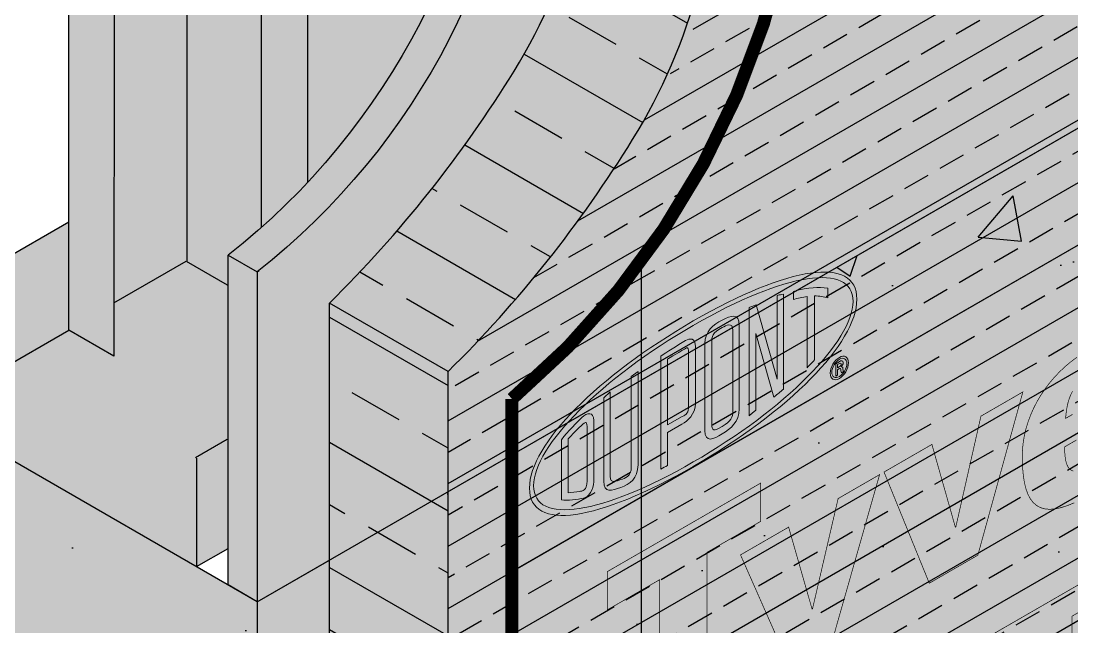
# Model space of a CAD drawing. Extents: x -1.9 to 49.1, y 313.3 to 379.3.
# Drawn here: x 9.26 to 16.53, y 359.47 to 363.66 of the extents above; entities that cross this region are included whole.
import ezdxf

# ---------------------------------------------------------------- set-up
doc = ezdxf.new("R2010")
doc.units = 0
doc.header["$LTSCALE"] = 1.5
doc.header["$MEASUREMENT"] = 0
doc.linetypes.add('DASHED', pattern=[0.75, 0.5, -0.25])
for name, color, linetype in [('DUPONTLOGO', 250, 'CONTINUOUS'), ('FASTENING', 250, 'CONTINUOUS'), ('STRUCTURE', 250, 'CONTINUOUS'), ('structure_shading', 9, 'CONTINUOUS')]:
    doc.layers.add(name, color=color, linetype=linetype)
doc.layers.add('EXTERIOR INSULATION', color=7, linetype='CONTINUOUS', true_color=0xcdd69f)
doc.layers.add('Tyvek CommercialWrap', color=7, linetype='DASHED', true_color=0x00538e)
doc.layers.add('Metal Stud', color=250, linetype='CONTINUOUS', lineweight=18)

# ---------------------------------------------------------------- blocks, each defined once
blk = doc.blocks.new('SS-DGG 5')
at = {"layer": 'STRUCTURE'}
h = blk.add_hatch(dxfattribs=at)
h.set_pattern_fill('AR-SAND', color=256, scale=0.25, style=0)
h.set_pattern_definition([(37.5, (-512.30725, 332.14584), (-0.01574834, 0.48170594), [0, -0.38, 0, -0.425, 0, -0.40625]), (7.5, (-512.30725, 332.14584), (0.4424442, 0.7055365), [0, -0.205, 0, -0.3425, 0, -0.13125]), (327.5, (-512.61475, 332.14584), (0.77853547, 0.00141476), [0, -0.125, 0, -0.45, 0, -0.5875]), (317.5, (-512.61475, 332.14584), (0.75153165, 0.2194189), [0, -0.0625, 0, -0.295, 0, -0.3375])])
h.paths.add_polyline_path([(-7.479, -4.318), (-6.3954, -3.6924), (0, 0), (-0.2, 0.1155), (-6.5953, -3.5769), (-7.679, -4.2025, 0.2544), (-10.4194, -8.6826, -0.216124), (-12.2919, -12.3109), (-12.092, -12.4264, 0.216124), (-10.2195, -8.7981, -0.2544)])
h.paths.add_polyline_path([(-12.2941, -14.5917), (-12.0918, -14.7085), (-12.092, -12.4264), (-12.2919, -12.3109)])
h.paths.add_polyline_path([(-14.499, -5.9797), (-14.6989, -5.8643), (-14.7009, -13.3496), (-14.499, -13.4662)])
h.paths.add_polyline_path([(-14.6989, -5.8623), (-14.6989, -5.8643), (-14.499, -5.9797), (-11.7873, -4.414), (-2.071, 1.1957), (-2.2725, 1.312), (-8.4863, -2.2755)])
at = {"layer": 'STRUCTURE', "true_color": 0xffff42}
blk.add_hatch(color=51, dxfattribs=at).paths.add_polyline_path([(-6.3954, -3.6924), (-7.479, -4.318, 0.2544), (-10.2195, -8.7981, -0.216124), (-12.092, -12.4264), (-12.0918, -14.7085), (0, -7.7273), (0, 0)])
at = {"layer": 'structure_shading', "linetype": 'Continuous'}
h = blk.add_hatch(color=256, dxfattribs=at)
h.paths.add_polyline_path([(-10.9146, -6.8065), (-11.7438, -7.2852), (-11.7438, -11.8063, 0.074365), (-10.9146, -10.6017)])
h.paths.add_polyline_path([(-11.7438, -7.2852), (-11.9345, -7.3953), (-11.9345, -6.6453), (-12.0642, -6.5705), (-12.0642, -12.1196, 0.022671), (-11.7438, -11.8063)])
h.paths.add_polyline_path([(-12.0642, -6.5705), (-12.5776, -6.2741), (-12.5776, -12.3548), (-12.2921, -12.5196), (-12.2919, -12.3109, 0.015044), (-12.0642, -12.1196)])
h.paths.add_polyline_path([(-12.5776, -6.2741), (-13.077, -5.9858), (-13.0827, -12.6394), (-12.5776, -12.3478)])
h.paths.add_polyline_path([(-13.077, -5.9858), (-13.1438, -5.9472), (-13.3974, -6.0936), (-13.3974, -12.8281), (-13.083, -13.0095)])
h.paths.add_polyline_path([(-12.2921, -12.5196), (-12.5836, -12.3513), (-13.0827, -12.6394), (-13.083, -13.0095), (-13.3955, -12.8291), (-14.3713, -13.3925), (-12.5126, -14.4656), (-12.5126, -13.7065), (-12.2931, -13.5798)])
for points in [[(-13.3974, -12.0802), (-14.3713, -12.6425), (-14.3713, -13.3925), (-13.3974, -12.8302)], [(-12.2929, -13.5888), (-12.5126, -13.7156), (-12.5126, -14.4656), (-12.2933, -14.339)]]:
    blk.add_hatch(color=256, dxfattribs=at).paths.add_polyline_path(points)
at = {"layer": 'STRUCTURE'}
for p, q in [((-13.077, -5.9858), (-13.083, -13.0095)), ((-12.5776, -12.3548), (-12.5776, -6.2741)), ((-13.077, -11.2188), (-13.077, -11.2188)), ((-13.083, -12.6396), (-12.5836, -12.3513)), ((-12.5836, -12.3513), (-12.3003, -12.5148)), ((-13.083, -13.0095), (-13.3955, -12.8291)), ((-12.5126, -13.7156), (-12.5126, -14.4656))]:
    blk.add_line(p, q, dxfattribs=at)
at = {"layer": 'STRUCTURE', "linetype": 'Continuous'}
for p, q in [((-13.3974, -6.0936), (-13.3974, -12.8281)), ((-12.0642, -6.5705), (-12.0642, -12.1196)), ((-11.7438, -7.2852), (-11.7438, -11.8063)), ((-14.3713, -13.3925), (-12.5126, -14.4656))]:
    blk.add_line(p, q, dxfattribs=at)
at = {"layer": 'STRUCTURE', "color": 7, "linetype": 'Continuous'}
blk.add_line((-12.0918, -14.7085), (0, -7.7273), dxfattribs=at)
for points in [[(-6.5953, -3.5769), (-7.679, -4.2025, 0.2544), (-10.4194, -8.6826, -0.216124), (-12.2919, -12.3109, 1.954419)], [(-6.3954, -3.6924), (-7.479, -4.318, 0.2544), (-10.2195, -8.7981, -0.216124), (-12.092, -12.4264, 1.954419)]]:
    blk.add_lwpolyline(points, format="xyb", dxfattribs=at)
at = {"layer": 'STRUCTURE'}
for points in [[(-14.3713, -12.6425), (-13.3951, -12.0789)], [(-12.2941, -14.5917), (-12.2919, -12.3109), (-12.092, -12.4264), (-12.0918, -14.7085)], [(-12.092, -12.4264), (-12.0781, -12.4184)], [(-14.3713, -13.3925), (-13.3955, -12.8291)], [(-12.5186, -13.71), (-12.2988, -13.5831)], [(-12.5126, -14.4656), (-12.2932, -14.339)], [(-12.0918, -14.7085), (-12.2934, -14.5921)]]:
    blk.add_lwpolyline(points, dxfattribs=at)
blk = doc.blocks.new('CW logo')
at = {"layer": 'DUPONTLOGO', "lineweight": 35, "true_color": 0x00538e}
h = blk.add_hatch(color=154, dxfattribs=at)
h.paths.add_polyline_path([(0, 2.3551), (-0.3621, 2.1461), (-0.3621, 2.4109), (0.6981, 3.023), (0.6981, 2.7582), (0.3277, 2.5443), (0.3277, 1.443), (0, 1.2538)])
h.paths.add_polyline_path([(1.5206, 3.0816), (1.0732, 1.5101), (0.7864, 1.3445), (0.9027, 1.7466), (0.5586, 2.5262), (0.8913, 2.7183), (1.0535, 2.1515), (1.0568, 2.1534), (1.2338, 2.916)])
h.paths.add_polyline_path([(1.8645, 2.3303), (1.5515, 3.0995), (1.8826, 3.2906), (2.0448, 2.7182), (2.0481, 2.7201), (2.2218, 3.4864), (2.5118, 3.6539), (2.2004, 2.5242)])
h.paths.add_polyline_path([(2.8011, 3.2741), (2.8012, 3.2529), (2.8019, 3.2325), (2.8033, 3.2131), (2.8055, 3.1948), (2.8086, 3.1778), (2.8127, 3.1622), (2.8177, 3.1481), (2.8239, 3.1358), (2.8312, 3.1253), (2.8397, 3.1167), (2.8495, 3.1104), (2.8606, 3.1062), (2.8732, 3.1046), (2.8873, 3.1054), (2.903, 3.109), (2.9202, 3.1155), (2.9392, 3.1249), (2.9553, 3.1344), (2.9695, 3.1439), (2.9831, 3.1539), (2.996, 3.1644), (3.0082, 3.1755), (3.0197, 3.1871), (3.0304, 3.1991), (3.0404, 3.2117), (3.0497, 3.2247), (3.0581, 3.2382), (3.0658, 3.2522), (3.0728, 3.2665), (3.0789, 3.2813), (3.0842, 3.2965), (3.0887, 3.312), (3.0923, 3.328), (3.0951, 3.3443), (3.097, 3.3522), (3.1027, 3.3555), (3.1133, 3.3616), (3.1279, 3.37), (3.1459, 3.3804), (3.1668, 3.3925), (3.1896, 3.4057), (3.2139, 3.4197), (3.2389, 3.4341), (3.2639, 3.4485), (3.2883, 3.4626), (3.3114, 3.4759), (3.3324, 3.4881), (3.3508, 3.4987), (3.3659, 3.5074), (3.3769, 3.5138), (3.3832, 3.5174), (3.3839, 3.5107), (3.3812, 3.4883), (3.3775, 3.466), (3.3727, 3.4438), (3.3669, 3.4217), (3.3602, 3.3998), (3.3527, 3.378), (3.3443, 3.3565), (3.3351, 3.3353), (3.3253, 3.3144), (3.3148, 3.2937), (3.3037, 3.2735), (3.292, 3.2537), (3.2798, 3.2342), (3.2672, 3.2153), (3.2542, 3.1968), (3.2409, 3.1789), (3.2274, 3.1616), (3.2146, 3.1454), (3.2015, 3.1296), (3.1879, 3.1142), (3.174, 3.0992), (3.1598, 3.0846), (3.1453, 3.0704), (3.1305, 3.0567), (3.1154, 3.0433), (3.1001, 3.0303), (3.0845, 3.0177), (3.0687, 3.0055), (3.0527, 2.9937), (3.0365, 2.9823), (3.0201, 2.9712), (3.0036, 2.9605), (2.9869, 2.9502), (2.9702, 2.9403), (2.9189, 2.912), (2.867, 2.8866), (2.819, 2.8669), (2.7747, 2.8529), (2.7342, 2.8444), (2.6973, 2.8417), (2.6639, 2.8446), (2.634, 2.8532), (2.6075, 2.8674), (2.5843, 2.8874), (2.5643, 2.9131), (2.5475, 2.9444), (2.5338, 2.9816), (2.523, 3.0244), (2.5152, 3.073), (2.5102, 3.1274), (2.5079, 3.1875), (2.5087, 3.2437), (2.5131, 3.2956), (2.5213, 3.3468), (2.5329, 3.3974), (2.5479, 3.447), (2.5661, 3.4956), (2.5872, 3.5431), (2.6111, 3.5892), (2.6378, 3.6338), (2.6669, 3.6769), (2.6983, 3.7182), (2.7319, 3.7576), (2.7675, 3.7949), (2.8049, 3.8301), (2.844, 3.863), (2.8846, 3.8934), (2.9265, 3.9212), (2.9757, 3.9497), (3.0296, 3.9767), (3.0792, 3.9968), (3.1245, 4.0102), (3.1656, 4.0171), (3.2028, 4.0177), (3.2362, 4.0122), (3.2659, 4.0008), (3.292, 3.9836), (3.3147, 3.9608), (3.3342, 3.9327), (3.3505, 3.8994), (3.3639, 3.861), (3.3744, 3.8179), (3.3822, 3.7701), (3.3875, 3.7179), (3.3904, 3.6614), (3.3907, 3.6145), (3.3825, 3.6098), (3.3641, 3.5992), (3.3368, 3.5834), (3.3021, 3.5633), (3.2612, 3.5398), (3.2157, 3.5135), (3.1668, 3.4853), (3.1161, 3.4559), (3.0647, 3.4263), (3.0143, 3.3972), (2.966, 3.3693), (2.9214, 3.3436), (2.8818, 3.3207), (2.8486, 3.3015), (2.8232, 3.2868), (2.8069, 3.2774)])
h.paths.add_polyline_path([(3.4854, 3.2661), (3.4854, 4.6323), (3.7967, 4.812), (3.7967, 3.4459)])
h.paths.add_polyline_path([(3.7967, 3.9757), (4.0803, 4.5594), (4.4195, 4.7553), (4.1409, 4.1952), (4.4604, 3.8291), (4.0917, 3.6161)])
h.paths.add_polyline_path([(3.0072, 3.5861), (3.031, 3.5998), (3.0523, 3.6121), (3.0702, 3.6225), (3.0841, 3.6305), (3.0961, 3.6374), (3.096, 3.6468), (3.0955, 3.6559), (3.0948, 3.6649), (3.0937, 3.6736), (3.0924, 3.6821), (3.0908, 3.6904), (3.0889, 3.6984), (3.0868, 3.7061), (3.0843, 3.7135), (3.0816, 3.7207), (3.0786, 3.7275), (3.0753, 3.734), (3.0718, 3.7402), (3.0679, 3.746), (3.0639, 3.7514), (3.0595, 3.7564), (3.0549, 3.761), (3.0501, 3.7651), (3.0449, 3.7686), (3.0396, 3.7716), (3.0339, 3.7741), (3.028, 3.7759), (3.0218, 3.7772), (3.0154, 3.7778), (3.0087, 3.7779), (3.0018, 3.7772), (2.9946, 3.7759), (2.9871, 3.7739), (2.9794, 3.7711), (2.9714, 3.7677), (2.9631, 3.7635), (2.9546, 3.7585), (2.9405, 3.7493), (2.9224, 3.736), (2.9059, 3.7218), (2.8911, 3.707), (2.8779, 3.6914), (2.8661, 3.6752), (2.8557, 3.6584), (2.8466, 3.6411), (2.8386, 3.6232), (2.8318, 3.6048), (2.826, 3.586), (2.8211, 3.5668), (2.817, 3.5472), (2.8137, 3.5272), (2.811, 3.5069), (2.8089, 3.4864), (2.8079, 3.471), (2.8125, 3.4737), (2.8227, 3.4796), (2.8377, 3.4882), (2.8565, 3.4991), (2.8785, 3.5118), (2.9029, 3.5258), (2.9287, 3.5408), (2.9552, 3.5561), (2.9817, 3.5713)], flags=16)
at = {"layer": 'DUPONTLOGO', "true_color": 0xe0393d}
h = blk.add_hatch(color=242, dxfattribs=at)
edge = h.paths.add_edge_path()
edge.add_spline(control_points=[(1.3632, 4.2961), (1.3632, 4.6005), (0.8882, 4.5239), (0.232, 4.1451), (-0.4241, 3.7662), (-0.9012, 3.2932), (-0.9012, 2.9888), (-0.9012, 2.682), (-0.4241, 2.7598), (0.232, 3.1387), (0.8882, 3.5175), (1.3632, 3.9893), (1.3632, 4.2961)], knot_values=[0, 0, 0, 0, 1, 1, 1, 2, 2, 2, 3, 3, 3, 4, 4, 4, 4], degree=3, periodic=0)
edge = h.paths.add_edge_path(flags=16)
edge.add_spline(control_points=[(0.232, 4.1146), (-0.398, 3.7509), (-0.8728, 3.2794), (-0.8728, 3.0051)], knot_values=[1, 1, 1, 1, 2, 2, 2, 2], degree=3, periodic=0)
edge.add_spline(control_points=[(-0.8728, 3.0051), (-0.8728, 2.7285), (-0.398, 2.8054), (0.232, 3.1692)], knot_values=[0, 0, 0, 0, 1, 1, 1, 1], degree=3, periodic=0)
edge.add_spline(control_points=[(0.232, 3.1692), (0.862, 3.5329), (1.3368, 4.0043), (1.3368, 4.2809)], knot_values=[3, 3, 3, 3, 4, 4, 4, 4], degree=3, periodic=0)
edge.add_spline(control_points=[(1.3368, 4.2809), (1.3368, 4.5551), (0.862, 4.4783), (0.232, 4.1146)], knot_values=[2, 2, 2, 2, 3, 3, 3, 3], degree=3, periodic=0)
h = blk.add_hatch(color=242, dxfattribs=at)
edge = h.paths.add_edge_path()
edge.add_spline(control_points=[(0.9243, 4.2935), (0.9526, 4.3029), (0.9892, 4.3102), (1.0194, 4.3136), (1.0194, 4.3136), (1.0191, 3.8215), (1.0191, 3.8215), (1.0433, 3.8471), (1.0483, 3.8514), (1.0704, 3.8759), (1.0704, 3.8759), (1.0708, 4.3183), (1.0708, 4.3183), (1.103, 4.3182), (1.1378, 4.3121), (1.1619, 4.3052), (1.1619, 4.3052), (1.1619, 4.3728), (1.1619, 4.3728), (1.0955, 4.3809), (1.0371, 4.3798), (0.9243, 4.3495), (0.9243, 4.3495), (0.9243, 4.2935), (0.9243, 4.2935)], knot_values=[0, 0, 0, 0, 1, 1, 1, 2, 2, 2, 3, 3, 3, 4, 4, 4, 5, 5, 5, 6, 6, 6, 7, 7, 7, 8, 8, 8, 8], degree=3, periodic=0)
edge = h.paths.add_edge_path(flags=16)
edge.add_spline(control_points=[(0.5054, 3.5174), (0.5054, 3.4826), (0.4929, 3.45), (0.4313, 3.4144), (0.3744, 3.3816), (0.359, 3.3812), (0.3591, 3.4352), (0.3591, 3.4352), (0.359, 3.8209), (0.359, 3.8209), (0.359, 3.8209), (0.359, 3.9976), (0.359, 3.9976), (0.3591, 4.0348), (0.3633, 4.0652), (0.4313, 4.0995), (0.4575, 4.1127), (0.5054, 4.1427), (0.5054, 4.0798), (0.5054, 4.0798), (0.5054, 3.9055), (0.5054, 3.9055), (0.5054, 3.9055), (0.5054, 3.5174), (0.5054, 3.5174)], knot_values=[0, 0, 0, 0, 1, 1, 1, 2, 2, 2, 3, 3, 3, 4, 4, 4, 5, 5, 5, 6, 6, 6, 7, 7, 7, 8, 8, 8, 8], degree=3, periodic=0)
edge = h.paths.add_edge_path()
edge.add_spline(control_points=[(0.4313, 4.1509), (0.3709, 4.1207), (0.3125, 4.0753), (0.3125, 3.9893), (0.3125, 3.9893), (0.3125, 3.7941), (0.3125, 3.7941), (0.3125, 3.7941), (0.3125, 3.3874), (0.3125, 3.3874), (0.3125, 3.3014), (0.3709, 3.3235), (0.4313, 3.363), (0.4917, 3.4001), (0.55, 3.4478), (0.55, 3.5361), (0.55, 3.5361), (0.55, 3.9312), (0.55, 3.9312), (0.55, 3.9312), (0.55, 4.1171), (0.55, 4.1171), (0.55, 4.2008), (0.4917, 4.1834), (0.4313, 4.1509)], knot_values=[0, 0, 0, 0, 1, 1, 1, 2, 2, 2, 3, 3, 3, 4, 4, 4, 5, 5, 5, 6, 6, 6, 7, 7, 7, 8, 8, 8, 8], degree=3, periodic=0)
edge = h.paths.add_edge_path()
edge.add_spline(control_points=[(0.8111, 3.7428), (0.8111, 3.7428), (0.667, 4.2567), (0.667, 4.2567), (0.6429, 4.2475), (0.6446, 4.2508), (0.6185, 4.238), (0.6185, 4.238), (0.6185, 3.4897), (0.6185, 3.4897), (0.6434, 3.5101), (0.6206, 3.4915), (0.665, 3.5281), (0.665, 3.5281), (0.665, 4.0588), (0.665, 4.0588), (0.665, 4.0588), (0.7896, 3.6186), (0.7896, 3.6186), (0.8182, 3.6421), (0.8303, 3.6514), (0.856, 3.6732), (0.856, 3.6732), (0.856, 4.331), (0.856, 4.331), (0.8318, 4.3241), (0.8376, 4.3297), (0.8114, 4.3216), (0.8114, 4.3216), (0.8111, 3.7428), (0.8111, 3.7428)], knot_values=[0, 0, 0, 0, 1, 1, 1, 2, 2, 2, 3, 3, 3, 4, 4, 4, 5, 5, 5, 6, 6, 6, 7, 7, 7, 8, 8, 8, 9, 9, 9, 10, 10, 10, 10], degree=3, periodic=0)
edge = h.paths.add_edge_path(flags=16)
edge.add_spline(control_points=[(0.1995, 3.5615), (0.1995, 3.5034), (0.1841, 3.4994), (0.1556, 3.483), (0.1556, 3.483), (0.0531, 3.4261), (0.0531, 3.4261), (0.0531, 3.4261), (0.0531, 3.6443), (0.0531, 3.6443), (0.0531, 3.6443), (0.0531, 3.8811), (0.0531, 3.8811), (0.0592, 3.8846), (0.1561, 3.9425), (0.1841, 3.9587), (0.1986, 3.9672), (0.1995, 3.9451), (0.1995, 3.931), (0.1995, 3.931), (0.1995, 3.7289), (0.1995, 3.7289), (0.1995, 3.7289), (0.1995, 3.5615), (0.1995, 3.5615)], knot_values=[0, 0, 0, 0, 1, 1, 1, 2, 2, 2, 3, 3, 3, 4, 4, 4, 5, 5, 5, 6, 6, 6, 7, 7, 7, 8, 8, 8, 8], degree=3, periodic=0)
edge = h.paths.add_edge_path()
edge.add_spline(control_points=[(0.1776, 4.0091), (0.1173, 3.9743), (0.0488, 3.9301), (0.0065, 3.901), (0.0065, 3.901), (0.0065, 3.6174), (0.0065, 3.6174), (0.0065, 3.6174), (0.0065, 3.12), (0.0065, 3.12), (0.0206, 3.1282), (0.039, 3.1365), (0.0531, 3.1446), (0.0531, 3.1446), (0.0531, 3.3724), (0.0531, 3.3724), (0.0531, 3.3724), (0.1535, 3.4303), (0.1535, 3.4303), (0.1918, 3.4524), (0.2461, 3.5001), (0.2461, 3.5745), (0.2461, 3.5745), (0.2461, 3.7557), (0.2461, 3.7557), (0.2461, 3.7557), (0.2461, 3.9672), (0.2461, 3.9672), (0.2461, 4.03), (0.2078, 4.0265), (0.1776, 4.0091)], knot_values=[0, 0, 0, 0, 1, 1, 1, 2, 2, 2, 3, 3, 3, 4, 4, 4, 5, 5, 5, 6, 6, 6, 7, 7, 7, 8, 8, 8, 9, 9, 9, 10, 10, 10, 10], degree=3, periodic=0)
edge = h.paths.add_edge_path()
edge.add_spline(control_points=[(-0.1969, 3.1374), (-0.1969, 3.0647), (-0.243, 3.0576), (-0.2692, 3.0472), (-0.2974, 3.0378), (-0.3434, 3.0146), (-0.3434, 3.069), (-0.3434, 3.069), (-0.3434, 3.6548), (-0.3434, 3.6548), (-0.3434, 3.6548), (-0.3879, 3.6128), (-0.3879, 3.6128), (-0.3879, 3.6128), (-0.3879, 3.0365), (-0.3879, 3.0365), (-0.3879, 2.9482), (-0.3316, 2.9713), (-0.2691, 2.9934), (-0.2088, 3.0167), (-0.1504, 3.0527), (-0.1504, 3.1503), (-0.1504, 3.1503), (-0.1504, 3.7964), (-0.1504, 3.7964), (-0.1504, 3.7964), (-0.1969, 3.7603), (-0.1969, 3.7603), (-0.1969, 3.7603), (-0.1969, 3.1374), (-0.1969, 3.1374)], knot_values=[0, 0, 0, 0, 1, 1, 1, 2, 2, 2, 3, 3, 3, 4, 4, 4, 5, 5, 5, 6, 6, 6, 7, 7, 7, 8, 8, 8, 9, 9, 9, 10, 10, 10, 10], degree=3, periodic=0)
edge = h.paths.add_edge_path(flags=16)
edge.add_spline(control_points=[(-0.5029, 3.0398), (-0.5029, 2.9661), (-0.5361, 2.9688), (-0.5582, 2.9653), (-0.5764, 2.9641), (-0.6131, 2.9578), (-0.6333, 2.9554), (-0.6333, 2.9554), (-0.6333, 3.248), (-0.6333, 3.248), (-0.6333, 3.248), (-0.6333, 3.3291), (-0.6333, 3.3291), (-0.6111, 3.3536), (-0.5663, 3.4001), (-0.5469, 3.418), (-0.5053, 3.4554), (-0.5029, 3.454), (-0.5029, 3.3954), (-0.5029, 3.3954), (-0.5029, 3.3233), (-0.5029, 3.3233), (-0.5029, 3.3233), (-0.5029, 3.0398), (-0.5029, 3.0398)], knot_values=[0, 0, 0, 0, 1, 1, 1, 2, 2, 2, 3, 3, 3, 4, 4, 4, 5, 5, 5, 6, 6, 6, 7, 7, 7, 8, 8, 8, 8], degree=3, periodic=0)
edge = h.paths.add_edge_path()
edge.add_spline(control_points=[(-0.5389, 3.4768), (-0.5691, 3.4501), (-0.6375, 3.3781), (-0.6798, 3.3234), (-0.6798, 3.3234), (-0.6798, 3.2212), (-0.6798, 3.2212), (-0.6798, 3.2212), (-0.6798, 2.9074), (-0.6798, 2.9074), (-0.6415, 2.8993), (-0.5631, 2.912), (-0.5288, 2.9179), (-0.4947, 2.9236), (-0.4563, 2.9807), (-0.4563, 3.0318), (-0.4563, 3.0318), (-0.4563, 3.3502), (-0.4563, 3.3502), (-0.4563, 3.3502), (-0.4563, 3.4571), (-0.4563, 3.4571), (-0.4563, 3.5198), (-0.5047, 3.5106), (-0.5389, 3.4768)], knot_values=[0, 0, 0, 0, 1, 1, 1, 2, 2, 2, 3, 3, 3, 4, 4, 4, 5, 5, 5, 6, 6, 6, 7, 7, 7, 8, 8, 8, 8], degree=3, periodic=0)
h = blk.add_hatch(color=242, dxfattribs=at)
edge = h.paths.add_edge_path()
edge.add_spline(control_points=[(1.3051, 3.8564), (1.3051, 3.8965), (1.2771, 3.9128), (1.2422, 3.8927)], knot_values=[3, 3, 3, 3, 4, 4, 4, 4], degree=3, periodic=0)
edge.add_spline(control_points=[(1.2422, 3.8927), (1.2072, 3.8725), (1.179, 3.8237), (1.179, 3.7836)], knot_values=[0, 0, 0, 0, 1, 1, 1, 1], degree=3, periodic=0)
edge.add_spline(control_points=[(1.179, 3.7836), (1.179, 3.7431), (1.2072, 3.7269), (1.2422, 3.7471)], knot_values=[1, 1, 1, 1, 2, 2, 2, 2], degree=3, periodic=0)
edge.add_spline(control_points=[(1.2422, 3.7471), (1.2771, 3.7672), (1.3051, 3.816), (1.3051, 3.8564)], knot_values=[2, 2, 2, 2, 3, 3, 3, 3], degree=3, periodic=0)
edge = h.paths.add_edge_path(flags=16)
edge.add_spline(control_points=[(1.2422, 3.8799), (1.2709, 3.8964), (1.294, 3.883), (1.294, 3.85)], knot_values=[2, 2, 2, 2, 3, 3, 3, 3], degree=3, periodic=0)
edge.add_spline(control_points=[(1.294, 3.85), (1.294, 3.8167), (1.2709, 3.7765), (1.2422, 3.7599)], knot_values=[3, 3, 3, 3, 4, 4, 4, 4], degree=3, periodic=0)
edge.add_spline(control_points=[(1.2422, 3.7599), (1.2134, 3.7433), (1.1901, 3.7567), (1.19, 3.79)], knot_values=[0, 0, 0, 0, 1, 1, 1, 1], degree=3, periodic=0)
edge.add_spline(control_points=[(1.19, 3.79), (1.19, 3.8229), (1.2134, 3.8632), (1.2422, 3.8799)], knot_values=[1, 1, 1, 1, 2, 2, 2, 2], degree=3, periodic=0)
h = blk.add_hatch(color=242, dxfattribs=at)
edge = h.paths.add_edge_path(flags=16)
edge.add_spline(control_points=[(1.241, 3.8279), (1.241, 3.8279), (1.2288, 3.8208), (1.2288, 3.8208), (1.2288, 3.8208), (1.2288, 3.8428), (1.2288, 3.8428), (1.2288, 3.8428), (1.2427, 3.8508), (1.2427, 3.8508), (1.2519, 3.8561), (1.2544, 3.8543), (1.2544, 3.8478), (1.2544, 3.8413), (1.2519, 3.8347), (1.241, 3.8279)], knot_values=[0, 0, 0, 0, 1, 1, 1, 2, 2, 2, 3, 3, 3, 4, 4, 4, 5, 5, 5, 5], degree=3, periodic=0)
edge = h.paths.add_edge_path()
edge.add_spline(control_points=[(1.2538, 3.8266), (1.2538, 3.8266), (1.2538, 3.8271), (1.2538, 3.8271), (1.2636, 3.835), (1.2689, 3.8457), (1.2689, 3.8556), (1.2689, 3.875), (1.2548, 3.8711), (1.2413, 3.8633), (1.2413, 3.8633), (1.2172, 3.8494), (1.2172, 3.8494), (1.2172, 3.8494), (1.2172, 3.7639), (1.2172, 3.7639), (1.2172, 3.7639), (1.2288, 3.7706), (1.2288, 3.7706), (1.2288, 3.7706), (1.2288, 3.8075), (1.2288, 3.8075), (1.2288, 3.8075), (1.2385, 3.8131), (1.2385, 3.8131), (1.2425, 3.8151), (1.2464, 3.8177), (1.2492, 3.8158), (1.2526, 3.8137), (1.2526, 3.807), (1.2535, 3.8001), (1.2539, 3.7953), (1.2551, 3.7906), (1.256, 3.7862), (1.256, 3.7862), (1.2707, 3.7947), (1.2707, 3.7947), (1.2682, 3.801), (1.2674, 3.8095), (1.2663, 3.8171), (1.2652, 3.8256), (1.264, 3.8302), (1.2538, 3.8266)], knot_values=[0, 0, 0, 0, 1, 1, 1, 2, 2, 2, 3, 3, 3, 4, 4, 4, 5, 5, 5, 6, 6, 6, 7, 7, 7, 8, 8, 8, 9, 9, 9, 10, 10, 10, 11, 11, 11, 12, 12, 12, 13, 13, 13, 14, 14, 14, 14], degree=3, periodic=0)
h = blk.add_hatch(color=242, dxfattribs=at)
h.paths.add_polyline_path([(1.2477, 3.8164), (1.2475, 3.8164), (1.248, 3.8164)])
h.paths.add_polyline_path([(1.2456, 3.8163), (1.2453, 3.8162), (1.2458, 3.8163)])
h.paths.add_polyline_path([(1.2467, 3.8165), (1.2464, 3.8164), (1.2469, 3.8165)])
h.paths.add_polyline_path([(1.2414, 3.8146), (1.2409, 3.8144), (1.2416, 3.8147)])
at = {"layer": 'DUPONTLOGO', "color": 154, "lineweight": 35, "true_color": 0x00538e, "const_width": 0.00471}
for points in [[(2.867, 2.8866), (2.819, 2.8669), (2.7747, 2.8529), (2.7342, 2.8444), (2.6973, 2.8417), (2.6639, 2.8446), (2.634, 2.8532), (2.6075, 2.8674), (2.5843, 2.8874), (2.5643, 2.9131), (2.5475, 2.9444), (2.5338, 2.9816), (2.523, 3.0244), (2.5152, 3.073), (2.5102, 3.1274), (2.5079, 3.1875), (2.5087, 3.2437), (2.5131, 3.2956), (2.5213, 3.3468), (2.5329, 3.3974), (2.5479, 3.447), (2.5661, 3.4956), (2.5872, 3.5431), (2.6111, 3.5892), (2.6378, 3.6338), (2.6669, 3.6769), (2.6983, 3.7182), (2.7319, 3.7576), (2.7675, 3.7949), (2.8049, 3.8301), (2.844, 3.863), (2.8846, 3.8934)], [(2.8818, 3.3207), (2.8486, 3.3015), (2.8232, 3.2868), (2.8069, 3.2774), (2.8011, 3.2741), (2.8012, 3.2529), (2.8019, 3.2325), (2.8033, 3.2131), (2.8055, 3.1948), (2.8086, 3.1778), (2.8127, 3.1622), (2.8177, 3.1481), (2.8239, 3.1358), (2.8312, 3.1253), (2.8397, 3.1167), (2.8495, 3.1104), (2.8606, 3.1062)], [(2.8557, 3.6584), (2.8466, 3.6411), (2.8386, 3.6232), (2.8318, 3.6048), (2.826, 3.586), (2.8211, 3.5668), (2.817, 3.5472), (2.8137, 3.5272), (2.811, 3.5069), (2.8089, 3.4864), (2.8079, 3.471), (2.8125, 3.4737), (2.8227, 3.4796), (2.8377, 3.4882), (2.8565, 3.4991)], [(1.8645, 2.3303), (1.5515, 3.0995), (1.8826, 3.2906), (2.0448, 2.7182), (2.0481, 2.7201), (2.2218, 3.4864), (2.5118, 3.6539), (2.2004, 2.5242), (1.8645, 2.3303)], [(4.4855, 2.5897), (4.4855, 3.2366), (0, 0.647), (0, 0), (4.4855, 2.5897)], [(1.5206, 3.0816), (1.0732, 1.5101), (0.7864, 1.3445), (0.9027, 1.7466), (0.5586, 2.5262), (0.8913, 2.7183), (1.0535, 2.1515), (1.0568, 2.1534), (1.2338, 2.916), (1.5206, 3.0816)], [(0, 2.3551), (-0.3621, 2.1461), (-0.3621, 2.4109), (0.6981, 3.023), (0.6981, 2.7582), (0.3277, 2.5443), (0.3277, 1.443), (0, 1.2538), (0, 2.3551)], [(2.9502, 2.1586), (2.9502, 1.8796), (2.8518, 1.8228), (2.8518, 2.1019), (2.9502, 2.1586)]]:
    blk.add_lwpolyline(points, dxfattribs=at)
at = {"layer": 'DUPONTLOGO', "color": 242, "lineweight": 0, "true_color": 0xe0393d}
for points, knots in [([(1.3632, 4.2961), (1.3632, 4.6005), (0.8882, 4.5239), (0.232, 4.1451), (-0.4241, 3.7662), (-0.9012, 3.2932), (-0.9012, 2.9888), (-0.9012, 2.682), (-0.4241, 2.7598), (0.232, 3.1387), (0.8882, 3.5175), (1.3632, 3.9893), (1.3632, 4.2961)], [0, 0, 0, 0, 1, 1, 1, 2, 2, 2, 3, 3, 3, 4, 4, 4, 4]), ([(0.232, 3.1692), (-0.398, 2.8054), (-0.8728, 2.7285), (-0.8728, 3.0051), (-0.8728, 3.2794), (-0.398, 3.7509), (0.232, 4.1146), (0.862, 4.4783), (1.3368, 4.5551), (1.3368, 4.2809), (1.3368, 4.0043), (0.862, 3.5329), (0.232, 3.1692)], [0, 0, 0, 0, 1, 1, 1, 2, 2, 2, 3, 3, 3, 4, 4, 4, 4]), ([(0.9243, 4.2935), (0.9526, 4.3029), (0.9892, 4.3102), (1.0194, 4.3136), (1.0194, 4.3136), (1.0191, 3.8215), (1.0191, 3.8215), (1.0433, 3.8471), (1.0483, 3.8514), (1.0704, 3.8759), (1.0704, 3.8759), (1.0708, 4.3183), (1.0708, 4.3183), (1.103, 4.3182), (1.1378, 4.3121), (1.1619, 4.3052), (1.1619, 4.3052), (1.1619, 4.3728), (1.1619, 4.3728), (1.0955, 4.3809), (1.0371, 4.3798), (0.9243, 4.3495), (0.9243, 4.3495), (0.9243, 4.2935), (0.9243, 4.2935)], [0, 0, 0, 0, 1, 1, 1, 2, 2, 2, 3, 3, 3, 4, 4, 4, 5, 5, 5, 6, 6, 6, 7, 7, 7, 8, 8, 8, 8]), ([(0.8111, 3.7428), (0.8111, 3.7428), (0.667, 4.2567), (0.667, 4.2567), (0.6429, 4.2475), (0.6446, 4.2508), (0.6185, 4.238), (0.6185, 4.238), (0.6185, 3.4897), (0.6185, 3.4897), (0.6434, 3.5101), (0.6206, 3.4915), (0.665, 3.5281), (0.665, 3.5281), (0.665, 4.0588), (0.665, 4.0588), (0.665, 4.0588), (0.7896, 3.6186), (0.7896, 3.6186), (0.8182, 3.6421), (0.8303, 3.6514), (0.856, 3.6732), (0.856, 3.6732), (0.856, 4.331), (0.856, 4.331), (0.8318, 4.3241), (0.8376, 4.3297), (0.8114, 4.3216), (0.8114, 4.3216), (0.8111, 3.7428), (0.8111, 3.7428)], [0, 0, 0, 0, 1, 1, 1, 2, 2, 2, 3, 3, 3, 4, 4, 4, 5, 5, 5, 6, 6, 6, 7, 7, 7, 8, 8, 8, 9, 9, 9, 10, 10, 10, 10]), ([(0.4313, 4.1509), (0.3709, 4.1207), (0.3125, 4.0753), (0.3125, 3.9893), (0.3125, 3.9893), (0.3125, 3.7941), (0.3125, 3.7941), (0.3125, 3.7941), (0.3125, 3.3874), (0.3125, 3.3874), (0.3125, 3.3014), (0.3709, 3.3235), (0.4313, 3.363), (0.4917, 3.4001), (0.55, 3.4478), (0.55, 3.5361), (0.55, 3.5361), (0.55, 3.9312), (0.55, 3.9312), (0.55, 3.9312), (0.55, 4.1171), (0.55, 4.1171), (0.55, 4.2008), (0.4917, 4.1834), (0.4313, 4.1509)], [0, 0, 0, 0, 1, 1, 1, 2, 2, 2, 3, 3, 3, 4, 4, 4, 5, 5, 5, 6, 6, 6, 7, 7, 7, 8, 8, 8, 8]), ([(0.5054, 3.5174), (0.5054, 3.4826), (0.4929, 3.45), (0.4313, 3.4144), (0.3744, 3.3816), (0.359, 3.3812), (0.3591, 3.4352), (0.3591, 3.4352), (0.359, 3.8209), (0.359, 3.8209), (0.359, 3.8209), (0.359, 3.9976), (0.359, 3.9976), (0.3591, 4.0348), (0.3633, 4.0652), (0.4313, 4.0995), (0.4575, 4.1127), (0.5054, 4.1427), (0.5054, 4.0798), (0.5054, 4.0798), (0.5054, 3.9055), (0.5054, 3.9055), (0.5054, 3.9055), (0.5054, 3.5174), (0.5054, 3.5174)], [0, 0, 0, 0, 1, 1, 1, 2, 2, 2, 3, 3, 3, 4, 4, 4, 5, 5, 5, 6, 6, 6, 7, 7, 7, 8, 8, 8, 8]), ([(0.1776, 4.0091), (0.1173, 3.9743), (0.0488, 3.9301), (0.0065, 3.901), (0.0065, 3.901), (0.0065, 3.6174), (0.0065, 3.6174), (0.0065, 3.6174), (0.0065, 3.12), (0.0065, 3.12), (0.0206, 3.1282), (0.039, 3.1365), (0.0531, 3.1446), (0.0531, 3.1446), (0.0531, 3.3724), (0.0531, 3.3724), (0.0531, 3.3724), (0.1535, 3.4303), (0.1535, 3.4303), (0.1918, 3.4524), (0.2461, 3.5001), (0.2461, 3.5745), (0.2461, 3.5745), (0.2461, 3.7557), (0.2461, 3.7557), (0.2461, 3.7557), (0.2461, 3.9672), (0.2461, 3.9672), (0.2461, 4.03), (0.2078, 4.0265), (0.1776, 4.0091)], [0, 0, 0, 0, 1, 1, 1, 2, 2, 2, 3, 3, 3, 4, 4, 4, 5, 5, 5, 6, 6, 6, 7, 7, 7, 8, 8, 8, 9, 9, 9, 10, 10, 10, 10]), ([(0.1995, 3.5615), (0.1995, 3.5034), (0.1841, 3.4994), (0.1556, 3.483), (0.1556, 3.483), (0.0531, 3.4261), (0.0531, 3.4261), (0.0531, 3.4261), (0.0531, 3.6443), (0.0531, 3.6443), (0.0531, 3.6443), (0.0531, 3.8811), (0.0531, 3.8811), (0.0592, 3.8846), (0.1561, 3.9425), (0.1841, 3.9587), (0.1986, 3.9672), (0.1995, 3.9451), (0.1995, 3.931), (0.1995, 3.931), (0.1995, 3.7289), (0.1995, 3.7289), (0.1995, 3.7289), (0.1995, 3.5615), (0.1995, 3.5615)], [0, 0, 0, 0, 1, 1, 1, 2, 2, 2, 3, 3, 3, 4, 4, 4, 5, 5, 5, 6, 6, 6, 7, 7, 7, 8, 8, 8, 8]), ([(1.2422, 3.8927), (1.2072, 3.8725), (1.179, 3.8237), (1.179, 3.7836), (1.179, 3.7431), (1.2072, 3.7269), (1.2422, 3.7471), (1.2771, 3.7672), (1.3051, 3.816), (1.3051, 3.8564), (1.3051, 3.8965), (1.2771, 3.9128), (1.2422, 3.8927)], [0, 0, 0, 0, 1, 1, 1, 2, 2, 2, 3, 3, 3, 4, 4, 4, 4]), ([(1.2422, 3.7599), (1.2134, 3.7433), (1.1901, 3.7567), (1.19, 3.79), (1.19, 3.8229), (1.2134, 3.8632), (1.2422, 3.8799), (1.2709, 3.8964), (1.294, 3.883), (1.294, 3.85), (1.294, 3.8167), (1.2709, 3.7765), (1.2422, 3.7599)], [0, 0, 0, 0, 1, 1, 1, 2, 2, 2, 3, 3, 3, 4, 4, 4, 4]), ([(1.2538, 3.8266), (1.2538, 3.8266), (1.2538, 3.8271), (1.2538, 3.8271), (1.2636, 3.835), (1.2689, 3.8457), (1.2689, 3.8556), (1.2689, 3.875), (1.2548, 3.8711), (1.2413, 3.8633), (1.2413, 3.8633), (1.2172, 3.8494), (1.2172, 3.8494), (1.2172, 3.8494), (1.2172, 3.7639), (1.2172, 3.7639), (1.2172, 3.7639), (1.2288, 3.7706), (1.2288, 3.7706), (1.2288, 3.7706), (1.2288, 3.8075), (1.2288, 3.8075), (1.2288, 3.8075), (1.2385, 3.8131), (1.2385, 3.8131), (1.2425, 3.8151), (1.2464, 3.8177), (1.2492, 3.8158), (1.2526, 3.8137), (1.2526, 3.807), (1.2535, 3.8001), (1.2539, 3.7953), (1.2551, 3.7906), (1.256, 3.7862), (1.256, 3.7862), (1.2707, 3.7947), (1.2707, 3.7947), (1.2682, 3.801), (1.2674, 3.8095), (1.2663, 3.8171), (1.2652, 3.8256), (1.264, 3.8302), (1.2538, 3.8266)], [0, 0, 0, 0, 1, 1, 1, 2, 2, 2, 3, 3, 3, 4, 4, 4, 5, 5, 5, 6, 6, 6, 7, 7, 7, 8, 8, 8, 9, 9, 9, 10, 10, 10, 11, 11, 11, 12, 12, 12, 13, 13, 13, 14, 14, 14, 14]), ([(1.241, 3.8279), (1.241, 3.8279), (1.2288, 3.8208), (1.2288, 3.8208), (1.2288, 3.8208), (1.2288, 3.8428), (1.2288, 3.8428), (1.2288, 3.8428), (1.2427, 3.8508), (1.2427, 3.8508), (1.2519, 3.8561), (1.2544, 3.8543), (1.2544, 3.8478), (1.2544, 3.8413), (1.2519, 3.8347), (1.241, 3.8279)], [0, 0, 0, 0, 1, 1, 1, 2, 2, 2, 3, 3, 3, 4, 4, 4, 5, 5, 5, 5]), ([(-0.1969, 3.1374), (-0.1969, 3.0647), (-0.243, 3.0576), (-0.2692, 3.0472), (-0.2974, 3.0378), (-0.3434, 3.0146), (-0.3434, 3.069), (-0.3434, 3.069), (-0.3434, 3.6548), (-0.3434, 3.6548), (-0.3434, 3.6548), (-0.3879, 3.6128), (-0.3879, 3.6128), (-0.3879, 3.6128), (-0.3879, 3.0365), (-0.3879, 3.0365), (-0.3879, 2.9482), (-0.3316, 2.9713), (-0.2691, 2.9934), (-0.2088, 3.0167), (-0.1504, 3.0527), (-0.1504, 3.1503), (-0.1504, 3.1503), (-0.1504, 3.7964), (-0.1504, 3.7964), (-0.1504, 3.7964), (-0.1969, 3.7603), (-0.1969, 3.7603), (-0.1969, 3.7603), (-0.1969, 3.1374), (-0.1969, 3.1374)], [0, 0, 0, 0, 1, 1, 1, 2, 2, 2, 3, 3, 3, 4, 4, 4, 5, 5, 5, 6, 6, 6, 7, 7, 7, 8, 8, 8, 9, 9, 9, 10, 10, 10, 10]), ([(-0.5389, 3.4768), (-0.5691, 3.4501), (-0.6375, 3.3781), (-0.6798, 3.3234), (-0.6798, 3.3234), (-0.6798, 3.2212), (-0.6798, 3.2212), (-0.6798, 3.2212), (-0.6798, 2.9074), (-0.6798, 2.9074), (-0.6415, 2.8993), (-0.5631, 2.912), (-0.5288, 2.9179), (-0.4947, 2.9236), (-0.4563, 2.9807), (-0.4563, 3.0318), (-0.4563, 3.0318), (-0.4563, 3.3502), (-0.4563, 3.3502), (-0.4563, 3.3502), (-0.4563, 3.4571), (-0.4563, 3.4571), (-0.4563, 3.5198), (-0.5047, 3.5106), (-0.5389, 3.4768)], [0, 0, 0, 0, 1, 1, 1, 2, 2, 2, 3, 3, 3, 4, 4, 4, 5, 5, 5, 6, 6, 6, 7, 7, 7, 8, 8, 8, 8]), ([(-0.5029, 3.0398), (-0.5029, 2.9661), (-0.5361, 2.9688), (-0.5582, 2.9653), (-0.5764, 2.9641), (-0.6131, 2.9578), (-0.6333, 2.9554), (-0.6333, 2.9554), (-0.6333, 3.248), (-0.6333, 3.248), (-0.6333, 3.248), (-0.6333, 3.3291), (-0.6333, 3.3291), (-0.6111, 3.3536), (-0.5663, 3.4001), (-0.5469, 3.418), (-0.5053, 3.4554), (-0.5029, 3.454), (-0.5029, 3.3954), (-0.5029, 3.3954), (-0.5029, 3.3233), (-0.5029, 3.3233), (-0.5029, 3.3233), (-0.5029, 3.0398), (-0.5029, 3.0398)], [0, 0, 0, 0, 1, 1, 1, 2, 2, 2, 3, 3, 3, 4, 4, 4, 5, 5, 5, 6, 6, 6, 7, 7, 7, 8, 8, 8, 8])]:
    blk.add_open_spline(points, degree=3, knots=knots, dxfattribs=at)

msp = doc.modelspace()

# ---------------------------------------------------------------- hatches: boundary and pattern name
at = {"layer": 'EXTERIOR INSULATION', "linetype": 'Continuous'}
h = msp.add_hatch(color=256, dxfattribs=at)
h.paths.add_polyline_path([(23.8065, 373.8792), (16.7426, 369.8009, 0.275098), (14.0864, 365.0554, -0.145742), (13.4912, 362.8431, -0.059822), (12.2146, 361.2375), (12.2146, 351.8901), (23.8065, 358.5827)])
h.paths.add_polyline_path([(16.7426, 369.8009), (23.8065, 373.8792), (22.9863, 374.3528), (15.9224, 370.2744, 0.275098), (13.2662, 365.529, -0.145742), (12.671, 363.3166, -0.059822), (11.3944, 361.7111), (12.2146, 361.2375, 0.059822), (13.4912, 362.8431, 0.145742), (14.0864, 365.0554, -0.275098)])
h.paths.add_polyline_path([(12.2146, 361.2375), (11.3944, 361.7111), (11.3944, 352.3636), (12.2146, 351.8901)])
h = msp.add_hatch(dxfattribs=at)
h.set_pattern_fill('ANSI33', color=250, scale=3, angle=105, style=0)
h.set_pattern_definition([(150, (-905.1988, -525.1429), (-0.375, -0.64951905), []), (150, (-905.3361, -524.6306), (-0.375, -0.64951905), [0.375, -0.1875])])
h.paths.add_polyline_path([(23.8065, 373.8792), (22.9863, 374.3528), (15.9224, 370.2744, 0.275098), (13.2662, 365.529, -0.145742), (12.671, 363.3166, -0.059822), (11.3944, 361.7111), (12.2146, 361.2375, 0.059822), (13.4912, 362.8431, 0.145742), (14.0864, 365.0554, -0.275098), (16.7426, 369.8009)])
h.paths.add_polyline_path([(12.2146, 361.2375), (11.3944, 361.7111), (11.3944, 352.3636), (12.2146, 351.8901)])
h = msp.add_hatch(dxfattribs=at)
h.set_pattern_fill('ANSI33', color=250, scale=1.5, angle=345, style=0)
h.set_pattern_definition([(30, (-905.1988, -525.1429), (-0.1875, 0.32475953), []), (30, (-904.9427, -525.2115), (-0.1875, 0.32475953), [0.1875, -0.09375])])
h.paths.add_polyline_path([(14.176, 364.2149, -0.104747), (12.2146, 361.2375), (12.2146, 351.8901), (23.8065, 358.5827), (23.8065, 373.8792), (16.7426, 369.8009, 0.318403)])
at = {"layer": 'STRUCTURE', "true_color": 0xebebeb}
h = msp.add_hatch(color=7, dxfattribs=at)
h.paths.add_polyline_path([(5.3898, 362.8224), (5.3898, 359.1168), (10.8945, 355.9386), (10.8945, 359.6443)])
h.paths.add_polyline_path([(23.6744, 363.3171), (23.6744, 367.0227), (10.8945, 359.6443), (10.8945, 355.9386)])
at = {"layer": 'STRUCTURE'}
h = msp.add_hatch(dxfattribs=at)
h.set_pattern_fill('AR-CONC', color=256, scale=0.5, style=0)
h.set_pattern_definition([(50, (-486.4485, 254.4013), (3.586301, -0.31376), [0.375, -4.125]), (355, (-486.4485, 254.4013), (-0.693757, 3.76096), [0.3, -3.3]), (100.4514, (-486.1496, 254.3752), (2.892547, 3.447198), [0.3187, -3.50571]), (46.1842, (-486.4485, 255.4013), (5.336205, -0.827595), [0.5625, -6.1875]), (96.6356, (-486.004, 255.3324), (4.673314, 4.87059), [0.47805, -5.258565]), (351.1842, (-486.4485, 255.4013), (4.67331, 4.870593), [0.45, -4.95]), (21, (-485.9485, 255.1513), (2.984535, -2.013094), [0.375, -4.125]), (326, (-485.9485, 255.1513), (1.216577, 3.62575), [0.3, -3.3]), (71.4514, (-485.6998, 254.9836), (4.201113, 1.612652), [0.3187, -3.50571]), (37.5, (-486.4485, 254.4013), (0.0607993, 1.6644693), [0, -3.26, 0, -3.35, 0, -3.3125]), (7.5, (-486.4485, 254.4013), (1.3153477, 1.9720586), [0, -1.91, 0, -3.185, 0, -1.2625]), (327.5, (-487.5635, 254.4013), (2.6691122, -0.1127744), [0, -1.25, 0, -3.9, 0, -5.175]), (317.5, (-488.0635, 254.4013), (2.915931, 0.500525), [0, -1.625, 0, -2.59, 0, -3.675])])
h.paths.add_polyline_path([(10.8945, 359.6443), (10.8945, 355.9386), (23.6744, 363.3171), (23.6744, 367.0227)])
h.paths.add_polyline_path([(10.8945, 359.6443), (5.3898, 362.8224), (5.3898, 359.1168), (10.8945, 355.9386)])
at = {"layer": 'Tyvek CommercialWrap', "true_color": 0xffffff}
msp.add_hatch(color=7, dxfattribs=at).paths.add_polyline_path([(23.8065, 373.8792), (17.8032, 370.4132, 0.258594), (14.6685, 365.1967, -0.211335), (12.6564, 361.0476), (12.6564, 352.1451), (23.8065, 358.5827)])
at = {"layer": 'Tyvek CommercialWrap', "linetype": 'Continuous', "true_color": 0x00538e}
h = msp.add_hatch(dxfattribs=at)
h.set_pattern_fill('ANSI31', color=154, scale=30, angle=165, style=0)
h.set_pattern_definition([(210, (-905.199, -525.143), (1.875, -3.247595), [])])
h.paths.add_polyline_path([(23.8065, 373.8792), (17.8032, 370.4132, 0.258594), (14.6685, 365.1967, -0.211335), (12.6564, 361.0476), (12.6564, 352.1451), (23.8065, 358.5827)])
h = msp.add_hatch(dxfattribs=at)
h.set_pattern_fill('ANSI31', color=154, scale=30, angle=225, style=0)
h.set_pattern_definition([(270, (-905.199, -525.143), (3.75, -9e-16), [])])
h.paths.add_polyline_path([(23.8065, 373.8792), (17.8032, 370.4132, 0.258594), (14.6685, 365.1967, -0.211335), (12.6564, 361.0476), (12.6564, 352.1451), (23.8065, 358.5827)])

# ---------------------------------------------------------------- linework, layer by layer
at = {"layer": 'EXTERIOR INSULATION', "color": 7, "linetype": 'Continuous', "flags": 128}
msp.add_lwpolyline([(12.2146, 361.2375), (11.3944, 361.7111, 0.059822), (12.671, 363.3166, 0.145742), (13.2662, 365.529, -0.275098), (15.9224, 370.2744), (22.9863, 374.3528), (23.8065, 373.8792)], format="xyb", dxfattribs=at)
msp.add_lwpolyline([(12.2146, 361.2375, 0.059822), (13.4912, 362.8431, 0.145742), (14.0864, 365.0554, -0.275098), (16.7426, 369.8009), (23.8065, 373.8792), (23.8065, 358.5827), (12.2146, 351.8901)], format="xyb", close=True, dxfattribs=at)
msp.add_lwpolyline([(12.2146, 351.8901), (11.3944, 352.3636), (11.3944, 361.7111)], dxfattribs=at)
at = {"layer": 'STRUCTURE'}
for q in [(5.3898, 362.8224), (10.8945, 355.9386)]:
    msp.add_line((10.8945, 359.6443), q, dxfattribs=at)
for points in [[(10.8945, 359.6443), (23.6744, 367.0227)], [(10.8945, 359.6443), (11.3944, 359.9329)]]:
    msp.add_lwpolyline(points, dxfattribs=at)
at = {"layer": 'Tyvek CommercialWrap', "const_width": 0.09, "flags": 128}
msp.add_lwpolyline([(12.6564, 352.1451), (12.6564, 361.0476, 0.211335), (14.6685, 365.1967, -0.258594), (17.8032, 370.4132), (23.8065, 373.8792), (23.8065, 358.5827)], format="xyb", close=True, dxfattribs=at)

# ---------------------------------------------------------------- block references
at = {"layer": 'FASTENING', "color": 5}
msp.add_blockref('CW logo', (13.6792, 357.4423), dxfattribs=at)
at = {"layer": 'Metal Stud'}
msp.add_blockref('SS-DGG 5', (22.9863, 374.3528), dxfattribs=at)

doc.saveas('drawing.dxf')
